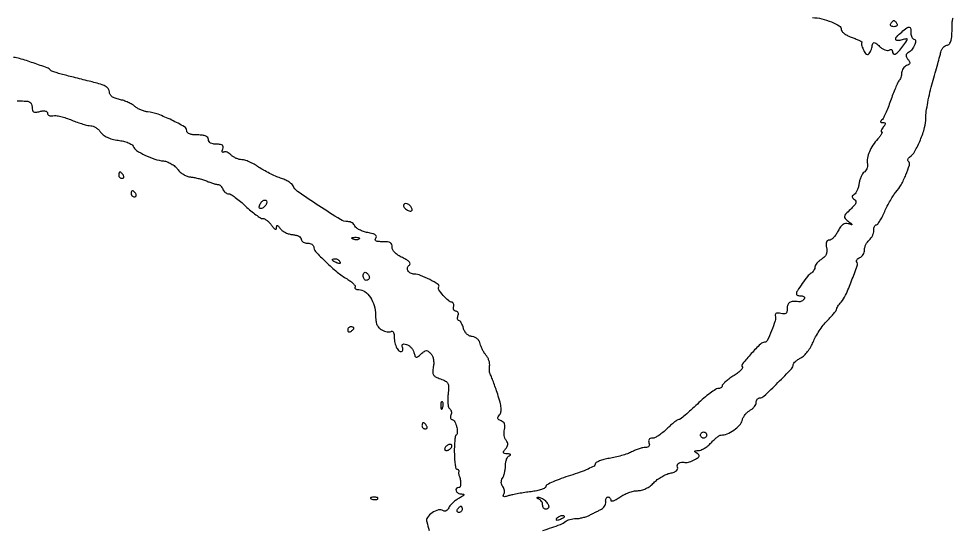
# Model space of a CAD drawing. Extents: x 173 to 1088, y 212 to 1028.
# Drawn here: x 774.7 to 1076.7, y 390.2 to 555.6 of the extents above; entities that cross this region are included whole.
import ezdxf

# ---------------------------------------------------------------- set-up
doc = ezdxf.new("R2010")
doc.units = 0

msp = doc.modelspace()

# ---------------------------------------------------------------- linework, layer by layer
for points in [[(1031.25, 555.943558, -0.053042), (1034.188395, 555.556216, -0.03946), (1037.300624, 554.5389, -0.037063), (1039.844674, 553.250131, -0.26276), (1040.5, 552.08922, 0.184666), (1040.738355, 551.465859, 0.050903), (1041.528125, 550.746689, 0.044176), (1042.660186, 550.054745, 0.033904), (1044, 549.5, -0.012476), (1045.319953, 549.01859, -0.022026), (1046.379476, 548.547061, -0.01932), (1047.14398, 548.128017, -0.447849), (1047.185451, 547.91078, 0.237225), (1047.041187, 547.151061, 0.038572), (1047.579474, 545.700281, 0.038395), (1048.331211, 544.353657, 0.251324), (1048.990357, 544, 0.207975), (1049.328001, 544.146792, 0.049772), (1049.707201, 544.64444, 0.042886), (1050.063925, 545.353811, 0.031122), (1050.340439, 546.193838, -0.018792), (1050.745863, 547.535972, -0.277754), (1051.10758, 547.839412, -0.214449), (1051.613638, 547.701347, -0.011681), (1052.894057, 546.595877, 0.042217), (1053.730156, 545.958712, 0.052507), (1054.604633, 545.523406, 0.061813), (1055.387633, 545.337185, 0.167438), (1055.936987, 545.461056, -0.0764), (1056.343483, 545.633433, -0.153731), (1056.68774, 545.61396, -0.186503), (1056.9157, 545.409811, -0.118469), (1057, 545.059017, 0.191798), (1057.30603, 544.290571, 0.32544), (1057.955589, 544.169986, 0.099224), (1059.031067, 544.976608, 0.024824), (1060.417749, 546.691924, 0.003715), (1061.717878, 548.502393, 0.186103), (1061.823444, 548.920434, 0.440594), (1061.585564, 549.090311, 0.011479), (1060.167749, 548.754118, -0.045955), (1058.571058, 548.489998, -0.417212), (1058.091091, 548.909625, -0.211433), (1058.412649, 549.777403, -0.02278), (1060.011431, 551.277759, -0.013431), (1061.724601, 552.666642, -0.188965), (1062.471239, 552.882029, -0.347087), (1062.894981, 552.478612, -0.035468), (1063, 551, 0.046464), (1063.07129, 550.234506, 0.06642), (1063.284531, 549.5875, 0.086521), (1063.598609, 549.150917, 0.196096), (1063.968615, 549, -0.406647), (1064.481087, 548.500634, -0.100258), (1064.256486, 547.222463, -0.067114), (1063.408891, 545.699388, -0.097142), (1062.26996, 544.669278, 0.058437), (1061.65093, 544.190496, 0.17705), (1061.425104, 543.717279, 0.155642), (1061.544444, 543.168201, 0.0425), (1062.057173, 542.431111, -0.041501), (1062.571636, 541.694665, -0.187861), (1062.651266, 541.186451, -0.201472), (1062.365471, 540.780654, -0.048331), (1061.612624, 540.404844, 0.08315), (1060.996153, 540.041714, 0.065963), (1060.473708, 539.470479, 0.066321), (1060.120532, 538.786476, 0.086259), (1060, 538.093011, -0.043986), (1059.936722, 537.375109, -0.034728), (1059.747283, 536.61826, -0.035794), (1059.469664, 535.935601, -0.069635), (1059.139687, 535.45, 0.075215), (1058.706568, 534.797139, 0.008415), (1057.97941, 533.163437, 0.010073), (1057.181305, 531.175611, 0.008011), (1056.397906, 529, -0.011372), (1055.603704, 526.840044, -0.014731), (1054.772955, 524.899811, -0.012431), (1053.999333, 523.333921, -0.114834), (1053.508219, 522.765313, 0.05782), (1053.178161, 522.460755, 0.298995), (1053.147761, 522.226362, 0.238721), (1053.360316, 522.064764, 0.042578), (1053.872445, 522.015313, -0.051364), (1054.522136, 521.94106, -0.328723), (1054.727506, 521.706513, -0.177684), (1054.616073, 521.300275, -0.018329), (1054, 520.5, 0.029978), (1053.577271, 519.923598, 0.070752), (1053.354845, 519.440625, 0.159271), (1053.362701, 519.133531, 0.317389), (1053.551869, 519, -0.473983), (1053.6963, 518.823412, -0.075167), (1053.519648, 518.339062, -0.039844), (1053.045396, 517.614296, -0.018456), (1052.323326, 516.75, 0.035563), (1050.695506, 514.660327, 0.049013), (1049.570696, 512.565422, 0.05559), (1048.976858, 510.52897, 0.074906), (1048.932502, 508.612285, -0.065418), (1048.92918, 507.831716, -0.058667), (1048.727173, 507.047483, -0.06205), (1048.366989, 506.377454, -0.100343), (1047.896664, 505.936135, 0.107047), (1047.380147, 505.438426, 0.039997), (1046.885341, 504.555299, 0.037359), (1046.483243, 503.474176, 0.037083), (1046.245293, 502.342583, -0.034336), (1046.014113, 501.212424, -0.035332), (1045.631946, 500.135653, -0.0377), (1045.166477, 499.256757, -0.108633), (1044.684819, 498.768733, 0.050499), (1044.16615, 498.352336, 0.213478), (1044.024429, 497.989943, 0.196927), (1044.196015, 497.622363, 0.042762), (1044.760702, 497.184368, -0.160871), (1045.185339, 496.656618, -0.187831), (1045.177157, 496.017074, -0.088213), (1044.646461, 495.170786, -0.020137), (1043.457369, 493.959951, 0.012057), (1041.907782, 492.4322, 0.143921), (1041.521545, 491.694815, 0.241383), (1041.704963, 491.049885, 0.039113), (1042.696667, 490.14105, -0.002439), (1043.837354, 489.240089, -0.208434), (1043.938133, 489.049508, -0.533044), (1043.837776, 488.970527, -0.004763), (1042.757886, 489.331057, 0.114943), (1041.869614, 489.422753, 0.125505), (1041.064092, 489.105007, 0.085848), (1040.290195, 488.313415, 0.031403), (1039.482205, 486.965589, -0.032965), (1038.796933, 485.830522, -0.039976), (1038.006778, 484.871142, -0.044284), (1037.230814, 484.199573, -0.157507), (1036.612992, 484, 0.154466), (1036.076355, 483.830164, 0.154471), (1035.735155, 483.382507, 0.096605), (1035.619662, 482.62919, 0.037117), (1035.741369, 481.572609, -0.057764), (1035.828473, 480.389405, -0.093013), (1035.601246, 479.407484, -0.092851), (1035.033097, 478.573577, -0.057389), (1034.102697, 477.832062, 0.037992), (1033.298114, 477.240244, 0.041487), (1032.617667, 476.549278, 0.045496), (1032.14586, 475.865337, 0.128943), (1032, 475.309143, -0.088759), (1031.906637, 474.787352, -0.052784), (1031.625761, 474.219839, -0.050674), (1031.21333, 473.695298, -0.060746), (1030.725993, 473.29969, 0.084875), (1029.587021, 472.280651, 0.015441), (1027.88735, 470.001125, 0.012642), (1026.311248, 467.61911, 0.140731), (1026, 466.535183, 0.250448), (1026.109834, 466.329662, 0.06472), (1026.457961, 466.15721, 0.05013), (1026.961814, 466.03897, 0.032592), (1027.559017, 466, -0.068261), (1028.109149, 465.924543, -0.142189), (1028.473711, 465.69846, -0.190521), (1028.598566, 465.363377, -0.134228), (1028.48361, 464.97348, -0.079872), (1028.153521, 464.591752, -0.061323), (1027.690511, 464.291094, -0.061612), (1027.170994, 464.112938, -0.082717), (1026.674593, 464.091962, 0.036927), (1024.896816, 464.179155, 0.129815), (1023.806182, 463.861992, 0.176667), (1023.205943, 463.119554, 0.082728), (1023, 461.883369, -0.047758), (1022.902295, 460.862777, -0.180618), (1022.573477, 460.324371, -0.183033), (1021.975546, 460.137386, -0.049241), (1020.976235, 460.295964, 0.04161), (1020.156999, 460.43879, 0.107386), (1019.564511, 460.364631, 0.185847), (1019.243106, 460.090617, 0.173738), (1019.17698, 459.662595, -0.122377), (1019.083965, 457.901948, -0.02055), (1017.957128, 454.690079, -0.015264), (1016.595014, 451.547867, -0.290597), (1015.731959, 451, 0.199048), (1014.369202, 450.435112, 0.013431), (1011.41564, 447.315221, 0.011267), (1008.593083, 444.022234, 0.320236), (1008.522803, 442.963103, -0.308526), (1008.503134, 442.525783, -0.037898), (1007.838669, 441.767006, -0.034273), (1006.814676, 440.891673, -0.021302), (1005.506231, 440.003851, 0.017647), (1004.163285, 439.106881, 0.024377), (1003.029955, 438.203636, 0.022499), (1002.189947, 437.394577, 0.192106), (1002, 436.918441, -0.148308), (1001.893773, 436.568189, -0.098877), (1001.594985, 436.269792, -0.082386), (1001.148338, 436.068599, -0.064798), (1000.621224, 436, 0.149327), (999.824411, 435.756601, 0.013466), (998.107495, 434.53125, 0.016555), (996.108508, 432.915097, 0.012183), (994, 431, -0.007122), (991.933046, 429.084107, -0.010531), (990.061977, 427.46875, -0.00605), (988.457417, 426.173794, -0.168293), (987.955699, 426, 0.154447), (987.494864, 425.854173, 0.013778), (986.50814, 425.11875, 0.016937), (985.361387, 424.149078, 0.012402), (984.153846, 423, -0.02558), (982.881676, 421.851743, -0.028367), (981.540447, 420.88125, -0.029413), (980.31473, 420.194262, -0.113495), (979.469934, 420, 0.070376), (978.787222, 419.903429, 0.164822), (978.369338, 419.612761, 0.173274), (978.226508, 419.139658, 0.079282), (978.361626, 418.5, -0.080302), (978.496066, 417.857111, -0.175534), (978.348633, 417.383254, -0.163364), (977.920669, 417.091872, -0.067681), (977.218615, 416.993839, 0.056669), (976.370627, 416.89434, 0.020415), (975.198599, 416.568907, 0.019944), (973.932273, 416.104433, 0.02235), (972.75534, 415.555913, -0.034582), (971.387318, 414.958585, -0.014919), (969.493481, 414.346266, -0.014679), (967.431328, 413.811967, -0.018831), (965.50534, 413.44853, 0.024389), (963.779283, 413.102917, 0.036744), (962.323444, 412.620719, 0.041057), (961.27995, 412.083597, 0.258903), (961, 411.579191, -0.277978), (960.651922, 411.001481, -0.014893), (958.650373, 410.018572, -0.019795), (956.066776, 408.965285, -0.012784), (953.001269, 407.942735, 0.012019), (949.93556, 406.925322, 0.018701), (947.351792, 405.887739, 0.013447), (945.335711, 404.923405, 0.281236), (945.001269, 404.377229, -0.278016), (944.71789, 403.908177, -0.03649), (943.60506, 403.421796, -0.033868), (942.070205, 402.994718, -0.021942), (940.25, 402.701349, 0.008174), (938.254956, 402.435917, 0.007255), (936.188441, 402.095795, 0.007301), (934.337399, 401.735509, 0.022085), (933.093628, 401.416596, -0.016679), (931.954165, 401.111268, -0.126562), (931.402696, 401.124139, -0.382765), (931.239687, 401.381529, -0.097055), (931.429718, 401.886281, 0.097888), (931.636496, 402.438278, 0.070132), (931.651846, 403.098891, 0.067528), (931.480966, 403.763524, 0.076705), (931.143292, 404.327343, -0.078177), (930.775428, 404.94567, -0.08601), (930.630897, 405.626934, -0.083181), (930.722499, 406.335703, -0.067462), (931.04189, 407.033538, 0.05951), (931.399401, 407.783058, 0.025485), (931.701424, 408.85256, 0.024778), (931.910707, 410.038138, 0.029868), (931.984687, 411.166667, -0.043503), (932.082999, 412.22424, -0.050046), (932.362689, 413.198163, -0.056972), (932.7693, 413.954128, -0.146016), (933.25, 414.337719, 0.07474), (933.591259, 414.538923, 0.454598), (933.597664, 414.71916, 0.155673), (933.298793, 414.861365, 0.02328), (932.627555, 414.921053, -0.028617), (931.662274, 415.017277, -0.264928), (931.346659, 415.269661, -0.247119), (931.390937, 415.684927, -0.025498), (932, 416.5, 0.050032), (932.519677, 417.271566, 0.108977), (932.712917, 417.954714, 0.120057), (932.593, 418.612201, 0.068444), (932.164296, 419.302036, -0.088868), (931.791761, 419.959598, -0.048356), (931.569034, 420.863681, -0.046131), (931.516612, 421.857265, -0.054126), (931.655305, 422.789884, 0.052155), (931.809074, 423.796665, 0.10281), (931.682657, 424.59239, 0.120972), (931.272105, 425.188354, 0.090341), (930.58793, 425.604632, -0.048819), (929.840614, 425.978589, -0.190101), (929.540195, 426.387564, -0.190753), (929.600405, 426.890518, -0.04919), (930.06687, 427.580574, 0.128584), (930.502055, 428.512305, 0.068241), (930.559654, 429.793613, 0.042712), (930.238913, 431.589639, 0.013357), (929.459245, 434.213791, 0.00417), (928.755186, 436.311215, 0.005249), (928.066712, 438.240926, 0.004231), (927.459356, 439.846434, 0.041103), (927.14181, 440.5, -0.076096), (926.935547, 441.012634, -0.03224), (926.812623, 441.745501, -0.030963), (926.780193, 442.559508, -0.035312), (926.852344, 443.33575, 0.076645), (926.860824, 444.160159, 0.045117), (926.632902, 445.121121, 0.043915), (926.222421, 446.063433, 0.056636), (925.680623, 446.83575, -0.039122), (925.089443, 447.618767, -0.025918), (924.532742, 448.598626, -0.026105), (924.088499, 449.613391, -0.045201), (923.843022, 450.5, 0.089785), (923.537037, 451.315753, 0.076335), (922.950628, 452.025801, 0.073524), (922.154997, 452.548576, 0.073335), (921.241434, 452.819335, -0.078542), (920.270374, 453.118108, -0.078312), (919.437699, 453.702009, -0.075146), (918.798707, 454.537476, -0.064342), (918.393242, 455.569335, 0.031295), (918.096674, 456.50005, 0.043267), (917.709703, 457.285992, 0.050415), (917.295408, 457.836954, 0.209305), (916.922977, 458, -0.210315), (916.643778, 458.122874, -0.139421), (916.484539, 458.440625, -0.089679), (916.480358, 458.925316, -0.049078), (916.638374, 459.5, 0.067976), (916.773113, 460.073739, 0.11579), (916.706839, 460.559375, 0.152481), (916.454058, 460.879218, 0.150969), (916.063152, 461, -0.133283), (915.64805, 461.112653, -0.126227), (915.336696, 461.421362, -0.107808), (915.18064, 461.886426, -0.077912), (915.206163, 462.434423, 0.049503), (915.263487, 462.988305, 0.074996), (915.193373, 463.466747, 0.101955), (915.013034, 463.798091, 0.198014), (914.75, 463.934423, -0.161967), (913.571632, 464.444283, -0.030361), (911.89427, 466.137863, -0.027026), (910.446644, 467.98077, -0.299878), (910.420697, 468.871686, 0.41177), (910.227315, 469.706434, 0.020041), (907.514154, 471.266547, 0.026723), (904.565311, 472.613015, 0.094001), (902.52509, 473, -0.122836), (901.29476, 473.306888, -0.148963), (900.456883, 474.143507, -0.18967), (900.339845, 475.152228, -0.191761), (900.942399, 475.964401, 0.27125), (901.173947, 476.401167, 0.181204), (900.947267, 476.936117, 0.071479), (900.121105, 477.588981, 0.020747), (898.680728, 478.347215, -0.032866), (897.24448, 479.148284, -0.055647), (896.179593, 480.019438, -0.071742), (895.534301, 480.903145, -0.142692), (895.360214, 481.744617, 0.108374), (895.245594, 482.579469, 0.175375), (894.78916, 483.121844, 0.105334), (893.885995, 483.415259, 0.026443), (892.331035, 483.495178, -0.01835), (890.875354, 483.546402, -0.100235), (890.120359, 483.756712, -0.296828), (889.908981, 484.123985, -0.160833), (890.107064, 484.629004, 0.20348), (890.271744, 485.178359, 0.217964), (889.984941, 485.657415, 0.08487), (889.094054, 486.069017, 0.019507), (887.473472, 486.438999, -0.033374), (886.063054, 486.802399, -0.0386), (884.783232, 487.337555, -0.042198), (883.795783, 487.953286, -0.141555), (883.340455, 488.555173, 0.094387), (882.998254, 489.107569, 0.066826), (882.436368, 489.575582, 0.064711), (881.749706, 489.892002, 0.075786), (881.041278, 490, -0.138875), (878.634324, 490.681677, -0.006965), (871.657686, 495.113219, -0.006621), (864.776353, 499.751311, -0.150644), (863.321224, 501.605287, 0.132627), (862.90042, 502.182281, 0.032274), (861.927349, 502.865909, 0.030837), (860.6701, 503.530472, 0.026463), (859.275551, 504.074075, -0.023957), (857.66473, 504.692707, -0.012913), (855.740903, 505.599368, -0.012834), (853.823963, 506.626518, -0.01967), (852.224432, 507.622443, 0.022952), (850.741286, 508.532452, 0.023028), (849.182577, 509.301593, 0.023595), (847.765153, 509.843484, 0.079663), (846.789025, 510, -0.064311), (845.939159, 510.109765, -0.039127), (844.981308, 510.443325, -0.038634), (844.067456, 510.931405, -0.054459), (843.347952, 511.509191, 0.045903), (842.703392, 512.045145, 0.057094), (842.015382, 512.410226, 0.067986), (841.388513, 512.56232, 0.165445), (840.930835, 512.457253, -0.150487), (840.640665, 512.381663, -0.31523), (840.46455, 512.516838, -0.132205), (840.448814, 512.886553, -0.036531), (840.618443, 513.448062, 0.095327), (840.748633, 514.178733, 0.228847), (840.508826, 514.658285, 0.135833), (839.849353, 514.927161, 0.02929), (838.606989, 515, -0.04358), (837.50432, 515.096291, -0.087197), (836.684498, 515.393844, -0.12077), (836.183035, 515.872846, -0.142943), (836, 516.5, 0.164293), (835.773926, 517.169448, 0.129352), (835.166667, 517.642857, 0.075863), (834.104033, 517.918107, 0.025511), (832.5, 518, -0.02677), (830.969562, 518.081999, -0.067035), (829.885506, 518.348347, -0.109299), (829.236459, 518.785299, -0.192459), (829, 519.376856, 0.270899), (828.248419, 520.662253, 0.016336), (824.122882, 522.809681, 0.02413), (819.697247, 524.67564, 0.060429), (816.289964, 525.473599, -0.046372), (815.270238, 525.682445, -0.029589), (814.134031, 526.102158, -0.029641), (813.059389, 526.651119, -0.047821), (812.228026, 527.253605, 0.052423), (811.336325, 527.887416, 0.023655), (810.05292, 528.532702, 0.02311), (808.620988, 529.091994, 0.029191), (807.25, 529.468162, -0.034516), (805.804571, 529.88134, -0.076309), (804.800205, 530.429708, -0.105932), (804.210533, 531.11903, -0.124783), (804, 531.949494, 0.149715), (803.727732, 532.838398, 0.100504), (802.963949, 533.58798, 0.061727), (801.609884, 534.246049, 0.02077), (799.5, 534.870039, 0.000273), (797.434325, 535.387537, 0.000154), (794.926562, 536.013515, 0.000153), (792.395039, 536.643774, 0.000251), (790.25, 537.175969, -0.008439), (788.394052, 537.668839, -0.011678), (786.748438, 538.177534, -0.008358), (785.402699, 538.653381, -0.126839), (785, 538.934188, 0.128529), (783.886958, 539.704839, 0.005608), (779.390148, 541.289072, 0.007769), (774.960927, 542.717505, 0.074041), (773, 543.011107, -0.060944)], [(944.061648, 390.147134, 0.005883), (949.756896, 392.110817, 0.099593), (951.45, 393.131072, -0.087252), (951.975073, 393.465256, -0.033141), (952.800548, 393.744752, -0.031588), (953.758136, 393.935935, -0.033489), (954.713569, 394, 0.039551), (955.761403, 394.083016, 0.022644), (957.004478, 394.339406, 0.02251), (958.238765, 394.712706, 0.034554), (959.263569, 395.155426, -0.001255), (960.229625, 395.65146, -0.000973), (961.283673, 396.186754, -0.000984), (962.268971, 396.682292, -0.002376), (963, 397.043816, 0.082165), (963.563039, 397.444486, 0.065686), (964.018576, 398.034883, 0.066248), (964.302119, 398.717514, 0.087056), (964.361111, 399.38839, -0.053156), (964.373597, 400.005075, -0.077431), (964.524132, 400.52659, -0.102141), (964.783084, 400.875014, -0.184057), (965.111111, 401, -0.119408), (965.450144, 400.917863, -0.100672), (965.738889, 400.686247, -0.092141), (965.932794, 400.339849, -0.08182), (966, 399.931906, 0.404731), (966.232654, 399.691569, 0.091272), (966.853159, 399.785067, 0.048703), (967.789118, 400.2131, 0.023135), (968.90437, 400.931906, -0.038953), (970.224808, 401.725047, -0.028788), (971.791486, 402.397572, -0.02936), (973.355218, 402.862876, -0.056169), (974.65437, 403.017277, 0.064427), (975.985642, 403.197756, 0.047384), (977.381529, 403.720181, 0.045077), (978.727177, 404.532142, 0.044687), (979.909778, 405.574232, -0.040925), (981.044222, 406.589126, -0.029147), (982.4621, 407.537964, -0.029596), (983.931423, 408.288582, -0.053984), (985.214593, 408.692919, 0.033665), (986.446979, 409.026971, 0.08883), (987.242422, 409.471075, 0.147282), (987.607043, 410.013368, 0.168026), (987.5862, 410.635963, -0.156052), (987.541974, 411.413738, -0.208022), (987.972521, 411.965066, -0.12177), (988.911954, 412.210206, -0.044596), (990.29051, 412.104918, 0.10303), (990.725125, 412.1223, 0.021242), (991.464094, 412.341037, 0.0215), (992.315722, 412.674547, 0.018789), (993.17561, 413.093983, 0.022326), (994.221069, 413.71505, 0.163671), (994.575382, 414.166294, 0.280735), (994.485562, 414.595696, 0.06325), (993.8851, 415.092174, -0.019328), (993.209523, 415.557547, -0.354303), (993.149816, 415.79341, -0.274408), (993.377953, 415.950188, -0.014487), (994.297749, 415.984687, 0.099188), (995.148835, 416.162752, 0.036195), (996.248005, 416.729877, 0.034156), (997.393152, 417.542189, 0.034546), (998.41242, 418.5, -0.018591), (999.368101, 419.457232, -0.023445), (1000.323685, 420.265625, -0.022531), (1001.167039, 420.855329, -0.142238), (1001.665306, 421, 0.101967), (1003.582629, 421.395117, 0.050145), (1005.769955, 422.609075, 0.050374), (1007.621538, 424.192662, 0.129808), (1008.465339, 425.721135, -0.061667), (1008.824814, 426.649532, -0.041723), (1009.443653, 427.602376, -0.041814), (1010.209648, 428.436286, -0.063296), (1011.011807, 429.006319, 0.052305), (1011.772281, 429.522035, 0.05107), (1012.415968, 430.188093, 0.055491), (1012.855702, 430.896699, 0.111593), (1013, 431.535184, -0.073416), (1013.08263, 432.094906, -0.087879), (1013.322886, 432.56971, -0.100569), (1013.680016, 432.887118, -0.132292), (1014.099188, 433, 0.191968), (1015.497561, 433.557427, 0.005945), (1020.021563, 437.948867, 0.005915), (1024.441819, 442.448075, 0.193543), (1025, 443.836067, -0.181773), (1025.150691, 444.236873, -0.033533), (1025.719062, 444.804241, -0.03213), (1026.510571, 445.410003, -0.024406), (1027.447869, 445.972101, 0.071697), (1028.494761, 446.742716, 0.03306), (1029.621728, 448.009623, 0.031891), (1030.650757, 449.522986, 0.038213), (1031.410806, 451.068687, -0.032242), (1032.209803, 452.743761, -0.018525), (1033.37296, 454.655565, -0.018454), (1034.689365, 456.497448, -0.02916), (1035.962937, 457.962085, 0.009532), (1037.126452, 459.198646, 0.013586), (1038.107863, 460.343367, 0.009506), (1038.872586, 461.323523, 0.162288), (1039, 461.705738, -0.121257), (1039.083916, 462.046678, -0.021563), (1039.416148, 462.619219, -0.022204), (1039.8743, 463.270134, -0.01841), (1040.416674, 463.921259, 0.077197), (1041.894017, 466.189712, 0.013962), (1043.83671, 470.846194, 0.008437), (1045.616281, 475.714528, 0.225497), (1045.468718, 477.050616, -0.194355), (1045.412731, 477.377457, -0.114027), (1045.584736, 477.741546, -0.082077), (1045.967388, 478.089954, -0.052146), (1046.505744, 478.36383, 0.099202), (1047.0771, 478.725366, 0.066854), (1047.561062, 479.329545, 0.063798), (1047.888358, 480.073548, 0.071876), (1048, 480.84617, -0.066622), (1048.110035, 481.66832, -0.044492), (1048.440625, 482.560046, -0.044351), (1048.9258, 483.38321, -0.064298), (1049.5, 484, 0.063393), (1050.074176, 484.614539, 0.044279), (1050.559375, 485.430735, 0.044533), (1050.890037, 486.312334, 0.067559), (1051, 487.122445, -0.043229), (1051.06226, 487.841218, -0.062951), (1051.249137, 488.448468, -0.082577), (1051.5239, 488.859668, -0.207127), (1051.848126, 489, 0.236095), (1052.272597, 489.212263, 0.019988), (1052.986707, 490.248438, 0.023159), (1053.76777, 491.621671, 0.015719), (1054.533162, 493.25, -0.015404), (1055.366039, 495.024802, -0.013142), (1056.349605, 496.843071, -0.013341), (1057.33218, 498.449944, -0.03622), (1058.137308, 499.513647, 0.053188), (1059.819897, 501.900459, 0.02887), (1061.38319, 505.136356, 0.021685), (1062.522793, 508.268453, 0.279719), (1062.23931, 509.427357, -0.128679), (1062.055623, 509.741257, -0.120787), (1062.043322, 510.112928, -0.105718), (1062.20955, 510.487191, -0.080306), (1062.52896, 510.804373, 0.108864), (1064.250999, 512.719766, 0.029917), (1066.046011, 516.383197, 0.031039), (1067.42829, 520.370228, 0.070208), (1067.846162, 523.530033, -0.036304), (1067.975888, 525.558247, -0.011674), (1068.455968, 528.536947, -0.011576), (1069.146651, 531.837371, -0.012712), (1069.970618, 535, 0.001071), (1070.837661, 538.036396, 0.001207), (1071.657497, 540.957813, 0.001102), (1072.343451, 543.446267, 0.006572), (1072.68139, 544.75, -0.054687), (1072.995254, 545.610508, -0.062909), (1073.477454, 546.339062, -0.072866), (1074.046471, 546.833119, -0.143352), (1074.616577, 547, 0.251922), (1075.421871, 547.433237, 0.0875), (1075.963767, 548.683122, 0.046447), (1076.273283, 550.852586, 0.01332), (1076.34888, 554.25, -0.031407), (1076.388095, 554.920682, -0.048518), (1076.513654, 555.487071, -0.062112), (1076.698451, 555.880442, -0.255579)], [(774.158844, 529.070697, 0.026339), (775.5, 529, -0.022446), (777.33082, 528.917769, -0.108794), (778.316628, 528.605782, -0.178157), (778.824427, 527.996675, -0.085791), (779, 526.980948, 0.055162), (779.112235, 525.966732, 0.213782), (779.481859, 525.471994, 0.160876), (780.180787, 525.338369, 0.028956), (781.5, 525.589356, -0.031758), (782.576092, 525.787852, -0.084473), (783.353857, 525.749217, -0.148933), (783.8194, 525.48644, -0.192639), (784, 525.035084, 0.161332), (784.138916, 524.615764, 0.126094), (784.514063, 524.312325, 0.097125), (785.080701, 524.176294, 0.064135), (785.75, 524.234083, -0.08986), (786.700678, 524.267355, -0.021534), (788.258728, 523.972048, -0.021436), (790.0457, 523.471251, -0.019774), (791.832905, 522.807407, 0.013229), (793.623427, 522.115538, 0.013868), (795.420337, 521.530926, 0.013632), (796.995696, 521.112611, 0.058136), (797.960933, 521, -0.094272), (798.748354, 520.850206, -0.050371), (799.631755, 520.394072, -0.047667), (800.470164, 519.72635, -0.054065), (801.128028, 518.937265, 0.083957), (801.995907, 518.013942, 0.053843), (803.259584, 517.254329, 0.045449), (804.883619, 516.674692, 0.029734), (806.836356, 516.294013, -0.027181), (808.534828, 515.971889, -0.034628), (810.052374, 515.484095, -0.037087), (811.2163, 514.915564, -0.170595), (811.695152, 514.352038, 0.157523), (812.778575, 513.009208, 0.032039), (815.473138, 511.482909, 0.034119), (818.627042, 510.211825, 0.052217), (821.507374, 509.596232, -0.064972), (822.693048, 509.311128, -0.041029), (823.977652, 508.694153, -0.040661), (825.161791, 507.864701, -0.058123), (826.046814, 506.937937, 0.052257), (826.901577, 506.021638, 0.041672), (827.992283, 505.222346, 0.043075), (829.141248, 504.648761, 0.077759), (830.165167, 504.417943, -0.03007), (831.260082, 504.278542, -0.014522), (832.641078, 503.97581, -0.014344), (834.066674, 503.575845, -0.019971), (835.3151, 503.131208, 0.010772), (836.463724, 502.698148, 0.012081), (837.58711, 502.332292, 0.011419), (838.555009, 502.066666, 0.061328), (839.096484, 502, -0.130666), (839.508589, 501.890433, -0.06306), (839.948007, 501.559375, -0.05611), (840.346452, 501.073713, -0.052186), (840.638374, 500.5, 0.070074), (840.956383, 499.926542, 0.063315), (841.430121, 499.440625, 0.0668), (841.981047, 499.111711, 0.101553), (842.525389, 499, -0.141828), (843.259313, 498.787544, -0.016863), (844.674514, 497.825, -0.019048), (846.309836, 496.531828, -0.014558), (848, 495, 0.015106), (849.693828, 493.468227, 0.019588), (851.340257, 492.175, 0.017616), (852.768036, 491.21608, 0.139952), (853.524895, 491, -0.120181), (854.156315, 490.846006, -0.043132), (854.943875, 490.347139, -0.039744), (855.747063, 489.62792, -0.037527), (856.443296, 488.777494, 0.021138), (857.100098, 487.919374, 0.099334), (857.581651, 487.532166, 0.356841), (857.866946, 487.591873, 0.171394), (858, 487.968623, -0.05004), (858.06103, 488.576918, -0.419124), (858.269736, 488.712774, -0.166199), (858.612308, 488.504568, -0.014534), (859.25, 487.69339, 0.07965), (859.927666, 487.030109, 0.04262), (860.940625, 486.435893, 0.041057), (862.105419, 485.993116, 0.050351), (863.25, 485.784152, -0.044141), (864.302536, 485.605441, -0.060967), (865.192188, 485.251962, -0.077115), (865.79672, 484.788656, -0.193089), (866, 484.281892, 0.153741), (866.153963, 483.793004, 0.097968), (866.5875, 483.376556, 0.080515), (867.235268, 483.095555, 0.062234), (868, 483, -0.053893), (868.765134, 482.91729, -0.073631), (869.4125, 482.671875, -0.093341), (869.847026, 482.309212, -0.174015), (870, 481.882979, 0.190351), (870.596595, 480.372668, 0.012678), (873.928703, 476.989242, 0.019272), (877.620095, 473.691418, 0.039281), (880.799668, 471.459268, -0.025264), (881.947882, 470.700279, -0.04039), (882.834851, 469.929638, -0.048817), (883.380952, 469.250397, -0.291126), (883.386601, 468.816517, 0.204255), (883.33975, 468.507791, 0.180917), (883.527146, 468.239852, 0.103496), (883.960852, 468.058395, 0.047535), (884.573688, 468, -0.158904), (886.553139, 467.354616, -0.088031), (888.330589, 465.502542, -0.075991), (889.573583, 462.845325, -0.071585), (890, 459.882174, 0.028818), (890.107481, 458.018888, 0.069205), (890.453453, 456.683085, 0.090294), (891.076835, 455.714198, 0.082078), (892.020667, 454.98894, 0.039948), (892.866199, 454.619892, 0.043598), (893.735442, 454.402976, 0.048114), (894.502994, 454.355901, 0.130401), (895.020667, 454.512773, -0.197508), (895.391048, 454.573905, -0.183116), (895.712321, 454.359427, -0.106493), (895.929861, 453.855817, -0.04893), (896, 453.140804, 0.04275), (896.165723, 451.206064, 0.05901), (896.661722, 449.536502, 0.07555), (897.380552, 448.383492, 0.219032), (898.213978, 448, 0.162466), (898.550615, 448.11235, 0.151444), (898.763902, 448.407377, 0.110141), (898.81163, 448.856138, 0.063326), (898.681807, 449.386815, -0.077101), (898.553933, 449.979458, -0.260715), (898.720564, 450.323125, -0.179529), (899.172645, 450.44048, -0.038641), (899.982364, 450.294361, -0.086377), (900.724236, 449.955824, -0.05629), (901.438151, 449.338595, -0.054709), (902.018329, 448.553034, -0.067866), (902.364616, 447.713707, 0.022297), (902.74201, 446.495273, 0.259376), (903.104345, 446.178583, 0.22173), (903.605777, 446.293713, 0.016657), (904.70707, 447.212696, -0.02537), (905.761586, 448.061932, -0.148509), (906.426734, 448.291543, -0.178223), (907.040824, 448.091299, -0.040115), (907.85991, 447.331082, -0.084328), (908.378697, 446.529156, -0.05627), (908.695893, 445.479753, -0.051014), (908.791538, 444.274201, -0.043685), (908.65157, 443.00785, 0.037176), (908.455351, 441.421648, 0.149784), (908.69273, 440.486523, 0.141429), (909.422947, 439.814599, 0.031867), (910.994301, 439.151831, -0.036528), (912.652112, 438.434345, -0.160735), (913.384461, 437.67996, -0.125008), (913.621802, 436.527518, -0.018586), (913.42412, 434.145173, 0.024372), (913.311888, 432.572021, 0.032896), (913.373599, 431.147107, 0.034551), (913.575514, 430.025558, 0.194919), (913.927806, 429.544619, -0.123694), (914.261456, 429.201276, -0.081348), (914.45788, 428.683529, -0.073194), (914.490875, 428.074656, -0.068712), (914.349337, 427.467975, 0.058746), (914.206411, 426.906008, 0.104079), (914.24243, 426.431218, 0.149252), (914.446374, 426.119554, 0.175529), (914.776434, 426, -0.202771), (915.190408, 425.824918, -0.05995), (915.616297, 425.265625, -0.04953), (915.989128, 424.457106, -0.036068), (916.244751, 423.5, -0.02412), (916.380458, 422.541525, -0.041293), (916.388433, 421.734375, -0.053478), (916.285384, 421.166505, -0.332619), (916.062781, 421, 0.367204), (915.803216, 420.779664, 0.013104), (915.611005, 419.38461, 0.018624), (915.480336, 417.609211, 0.011263), (915.451453, 415.5008, 0.012806), (915.524091, 413.39246, 0.021036), (915.706052, 411.616755, 0.016385), (915.951801, 410.242472, 0.35374), (916.25, 410.0008, -0.103085), (916.526933, 409.942784, -0.115377), (916.744901, 409.779923, -0.114489), (916.869153, 409.536152, -0.100335), (916.881579, 409.25, 0.030507), (916.850527, 408.9262, 0.02394), (916.855205, 408.573437, 0.024504), (916.891549, 408.244774, 0.053202), (916.95809, 408, -0.04164), (917.371201, 406.608059, -0.054283), (917.499565, 405.286352, -0.073031), (917.346041, 404.319336, -0.327937), (916.911516, 404, 0.203515), (916.158498, 403.680256, 0.297778), (916.027504, 402.99496, 0.168377), (916.682706, 402.25331, 0.123296), (917.75, 401.959962, -0.064547), (918.413141, 401.858524, -0.492426), (918.512279, 401.606632, -0.12243), (918.106976, 401.200062, -0.011398), (916.868574, 400.490152, 0.032849), (915.816438, 399.825531, 0.030334), (914.830498, 399.012264, 0.031694), (914.042643, 398.178441, 0.082004), (913.625637, 397.466808, -0.075052), (913.309101, 396.909103, -0.104282), (912.869922, 396.541488, -0.124167), (912.379491, 396.420408, -0.138003), (911.91171, 396.554566, 0.202982), (910.307128, 396.802087, 0.087348), (908.292472, 395.898228, 0.090474), (906.760265, 394.393243, 0.234469), (906.530275, 392.904612, -0.020343), (907.269403, 390.198729, -0.045855)]]:
    msp.add_lwpolyline(points, format="xyb")
for points in [[(1058.5, 554, -0.146489), (1058.602013, 553.620597, -0.191582), (1058.461189, 553.29375, -0.134005), (1058.074636, 553.072951, -0.063222), (1057.5, 553, -0.063222), (1056.925364, 553.072951, -0.134005), (1056.538811, 553.29375, -0.191582), (1056.397987, 553.620597, -0.146489), (1056.5, 554, -0.025622), (1056.764631, 554.382847, -0.032351), (1057.048689, 554.70625, -0.033983), (1057.313296, 554.937141, -0.163822), (1057.5, 555, -0.163822), (1057.686704, 554.937141, -0.033983), (1057.951311, 554.70625, -0.032351), (1058.235369, 554.382847, -0.025622)], [(807, 505, 0.105053), (807.081062, 504.618444, 0.099167), (807.311086, 504.29375, 0.09642), (807.654762, 504.076123, 0.093332), (808.059017, 504, 0.108972), (808.413961, 504.078288, 0.182303), (808.6254, 504.29375, 0.161196), (808.656512, 504.6179, 0.082592), (808.5, 505, 0.029505), (808.231006, 505.382774, 0.035638), (807.933975, 505.70625, 0.038439), (807.65171, 505.934461, 0.151918), (807.440983, 506, 0.210953), (807.272352, 505.92554, 0.081139), (807.129539, 505.70625, 0.061769), (807.032345, 505.382849, 0.042167)], [(811, 499, 0.105053), (811.081062, 498.618444, 0.099167), (811.311086, 498.29375, 0.09642), (811.654762, 498.076123, 0.093332), (812.059017, 498, 0.108972), (812.413961, 498.078288, 0.182303), (812.6254, 498.29375, 0.161196), (812.656512, 498.6179, 0.082592), (812.5, 499, 0.029505), (812.231006, 499.382774, 0.035638), (811.933975, 499.70625, 0.038439), (811.65171, 499.934461, 0.151918), (811.440983, 500, 0.210953), (811.272352, 499.92554, 0.081139), (811.129539, 499.70625, 0.061769), (811.032345, 499.382849, 0.042167)], [(854.770833, 495.8125, -0.068669), (854.531882, 495.328838, -0.047422), (854.142248, 494.857485, -0.047417), (853.670725, 494.467931, -0.068602), (853.18682, 494.22894, -0.108271), (852.74444, 494.181849, -0.257062), (852.482386, 494.366128, -0.161356), (852.426249, 494.780247, -0.045328), (852.606309, 495.41644, -0.096137), (853.266086, 496.473274, -0.16139), (854.175124, 496.971061, -0.352314), (854.738788, 496.665692, -0.181604)], [(899, 495.190322, 0.13514), (899.115141, 494.772094, 0.062067), (899.465171, 494.322276, 0.054888), (899.977839, 493.911187, 0.049992), (900.58356, 493.606309, 0.045328), (901.219753, 493.426249, 0.161356), (901.633872, 493.482386, 0.257062), (901.818151, 493.74444, 0.108271), (901.77106, 494.18682, 0.120025), (901.180521, 495.127369, 0.106345), (900.198675, 495.742032, 0.180578), (899.373328, 495.733894, 0.310331)], [(884.729167, 484.395833, -0.126455), (884.402231, 484.202593, -0.060344), (883.916927, 484.123424, -0.05415), (883.359369, 484.160852, -0.051402), (882.8125, 484.316886, -0.054073), (882.395823, 484.538436, -0.470617), (882.37858, 484.720685, -0.168741), (882.670344, 484.862007, -0.018894), (883.416667, 484.921053, -0.028489), (884.112848, 484.910055, -0.077125), (884.592839, 484.799335, -0.208169), (884.77538, 484.614691, -0.296942)], [(878.492921, 477.011454, -0.1144), (878.606889, 476.674071, -0.32948), (878.487528, 476.474315, -0.155351), (878.131719, 476.443138, -0.036408), (877.551938, 476.618443, -0.029964), (876.48003, 477.105273, -0.168622), (876.057392, 477.558518, -0.444011), (876.201747, 477.882327, -0.079093), (876.940983, 478, -0.088797), (877.34605, 477.927491, -0.053277), (877.78502, 477.709615, -0.051183), (878.189428, 477.389589, -0.061454)], [(888, 471.940983, -0.105429), (887.923444, 471.581949, -0.099231), (887.70625, 471.276414, -0.096318), (887.381732, 471.071618, -0.092995), (887, 471, -0.153634), (886.618621, 471.120018, -0.097988), (886.29375, 471.457961, -0.080552), (886.074545, 471.962904, -0.062283), (886, 472.559017, -0.066118), (886.073267, 473.110654, -0.138808), (886.29375, 473.478525, -0.191142), (886.620352, 473.607943, -0.139169), (887, 473.5, -0.06081), (887.382515, 473.193797, -0.051032), (887.70625, 472.7871, -0.053229), (887.926698, 472.346558, -0.089642)], [(881, 454.940983, 0.108972), (881.078288, 454.586039, 0.182303), (881.29375, 454.3746, 0.161196), (881.6179, 454.343488, 0.082592), (882, 454.5, 0.029505), (882.382774, 454.768994, 0.035638), (882.70625, 455.066025, 0.038439), (882.934461, 455.34829, 0.151918), (883, 455.559017, 0.210953), (882.92554, 455.727648, 0.081139), (882.70625, 455.870461, 0.061769), (882.382849, 455.967655, 0.042167), (882, 456, 0.105053), (881.618444, 455.918938, 0.099167), (881.29375, 455.688914, 0.09642), (881.076123, 455.345238, 0.093332)], [(911.078947, 430.416667, 0.018894), (911.137993, 429.670344, 0.168741), (911.279315, 429.37858, 0.470617), (911.461564, 429.395823, 0.054073), (911.683114, 429.8125, 0.051402), (911.839148, 430.359369, 0.05415), (911.876576, 430.916927, 0.060344), (911.797407, 431.402231, 0.126455), (911.604167, 431.729167, 0.296942), (911.385309, 431.77538, 0.208169), (911.200665, 431.592839, 0.077125), (911.089945, 431.112848, 0.028489)], [(905, 424, 0.105053), (905.081062, 423.618444, 0.099167), (905.311086, 423.29375, 0.09642), (905.654762, 423.076123, 0.093332), (906.059017, 423, 0.108972), (906.413961, 423.078288, 0.182303), (906.6254, 423.29375, 0.161196), (906.656512, 423.6179, 0.082592), (906.5, 424, 0.029505), (906.231006, 424.382774, 0.035638), (905.933975, 424.70625, 0.038439), (905.65171, 424.934461, 0.151918), (905.440983, 425, 0.210953), (905.272352, 424.92554, 0.081139), (905.129539, 424.70625, 0.061769), (905.032345, 424.382849, 0.042167)], [(997, 421, -0.099038), (996.923658, 420.618362, -0.097945), (996.70625, 420.29375, -0.097945), (996.381638, 420.076342, -0.099038), (996, 420, -0.099038), (995.618362, 420.076342, -0.097945), (995.29375, 420.29375, -0.097945), (995.076342, 420.618362, -0.099038), (995, 421, -0.099038), (995.076342, 421.381638, -0.097945), (995.29375, 421.70625, -0.097945), (995.618362, 421.923658, -0.099038), (996, 422, -0.099038), (996.381638, 421.923658, -0.097945), (996.70625, 421.70625, -0.097945), (996.923658, 421.381638, -0.099038)], [(912.5, 417, 0.076764), (912.338175, 416.617617, 0.154201), (912.357263, 416.29375, 0.186277), (912.550471, 416.079239, 0.117858), (912.881966, 416, 0.085235), (913.310186, 416.073533, 0.053414), (913.769763, 416.29375, 0.051777), (914.189439, 416.617474, 0.064269), (914.5, 417, 0.076764), (914.661825, 417.382383, 0.154201), (914.642737, 417.70625, 0.186277), (914.449529, 417.920761, 0.117858), (914.118034, 418, 0.085235), (913.689814, 417.926467, 0.053414), (913.230237, 417.70625, 0.051777), (912.810561, 417.382526, 0.064269)], [(888.8125, 400.316886, 0.051402), (889.359369, 400.160852, 0.05415), (889.916927, 400.123424, 0.060344), (890.402231, 400.202593, 0.126455), (890.729167, 400.395833, 0.296942), (890.77538, 400.614691, 0.208169), (890.592839, 400.799335, 0.077125), (890.112848, 400.910055, 0.028489), (889.416667, 400.921053, 0.018894), (888.670344, 400.862007, 0.168741), (888.37858, 400.720685, 0.470617), (888.395823, 400.538436, 0.054073)], [(944.8, 399.8, -0.050399), (945.646479, 398.763206, -0.128872), (945.956044, 397.852421, -0.2424), (945.698919, 397.251509, -0.174451), (945, 397, -0.140362), (944.618662, 397.109202, -0.099913), (944.29375, 397.416146, -0.085122), (944.074923, 397.8752, -0.068857), (944, 398.416667, 0.080074), (943.906632, 398.995939, 0.064399), (943.632813, 399.565351, 0.065245), (943.227909, 400.039141, 0.087674), (942.75, 400.337719, -0.029365), (942.326189, 400.538402, -0.187022), (942.175625, 400.717133, -0.40732), (942.240434, 400.853623, -0.069824), (942.55, 400.921053, -0.093518), (943.038007, 400.86644, -0.041099), (943.644063, 400.624309, -0.038786), (944.263266, 400.253328, -0.042047)], [(918, 397, -0.105053), (917.918938, 396.618444, -0.099167), (917.688914, 396.29375, -0.09642), (917.345238, 396.076123, -0.093332), (916.940983, 396, -0.108972), (916.586039, 396.078288, -0.182303), (916.3746, 396.29375, -0.161196), (916.343488, 396.6179, -0.082592), (916.5, 397, -0.029505), (916.768994, 397.382774, -0.035638), (917.066025, 397.70625, -0.038439), (917.34829, 397.934461, -0.151918), (917.559017, 398, -0.210953), (917.727648, 397.92554, -0.081139), (917.870461, 397.70625, -0.061769), (917.967655, 397.382849, -0.042167)], [(951, 394.606989, -0.2252), (950.911231, 394.419896, -0.029412), (950.544118, 394.154486, -0.029555), (950.042538, 393.875192, -0.020646), (949.448062, 393.618443, -0.036408), (948.868281, 393.443138, -0.155351), (948.512472, 393.474315, -0.32948), (948.393111, 393.674071, -0.1144), (948.507079, 394.011454, -0.115814), (949.098109, 394.603931, -0.080554), (949.973761, 394.969265, -0.115534), (950.708846, 394.972535, -0.349578)]]:
    msp.add_lwpolyline(points, format="xyb", close=True)

doc.saveas('drawing.dxf')
